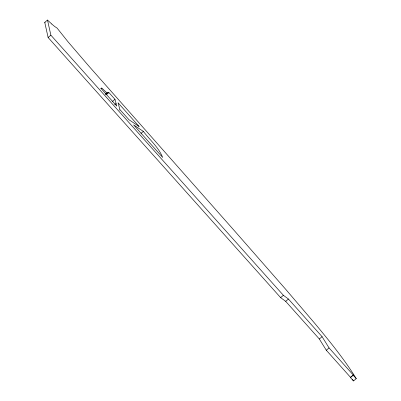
<?xml version="1.0" encoding="UTF-8"?>
<svg xmlns="http://www.w3.org/2000/svg" width="401" height="401" viewBox="0 0 401 401"><rect width="100%" height="100%" fill="white"/><g stroke="black" fill="none" stroke-linecap="round" stroke-linejoin="round"><path stroke-width="0.6" d="M51.784 24.03A30.215 6.822 49.8 0 0 53.985 25.92L54.731 26.521A2.571 0.581 49.8 0 0 54.937 26.656L57.097 28.11L68.045 41.829L89.323 66.626L234.986 231.387L285.682 289.281L315.101 323.757A266.67 60.2 49.8 0 1 323.231 333.607C335.015 348.018 346.514 362.73 356.253 378.624L353.502 380.95L350.444 377.526L353.271 375.01L329.056 347.918L322.083 336.67L288.434 299.031L283.382 295.301L50.862 35.168L47.498 20.05L44.747 22.376L48.11 37.493L280.63 297.627L285.682 301.357L319.331 338.995L326.304 350.243L350.519 377.336M350.444 377.526L353.271 375.01M48.11 37.493L50.862 35.168M100.907 88.857L101.824 88.085L106.972 92.897L105.598 94.06M105.453 94.38L107.288 92.831M106.265 94.506L108.561 92.571M106.125 94.831L108.877 92.506L114.992 99.348L116.776 106.075L100.872 88.28L101.824 88.085M112.24 101.674L114.992 99.348M114.706 104.611L116.079 103.448M141.062 133.327L143.352 131.393C149.794 139.904 158.666 147.438 162.661 157.408L133.598 124.896L143.352 131.393M280.63 297.627L283.382 295.301M285.682 301.357L288.434 299.031M319.331 338.995L322.083 336.67M326.304 350.243L329.056 347.918M106.987 92.897L108.861 92.506M51.784 24.025L49.258 21.714A55.433 12.516 49.8 0 1 47.844 20.381L47.498 20.05M44.747 22.376L45.092 22.707M119.563 109.864L119.889 110.23M353.196 375.201L356.253 378.624M352.504 379.366L353.502 380.95M139.097 126.48L129.012 119.764L119.834 109.498L118.054 102.771L139.097 126.48"/></g></svg>
